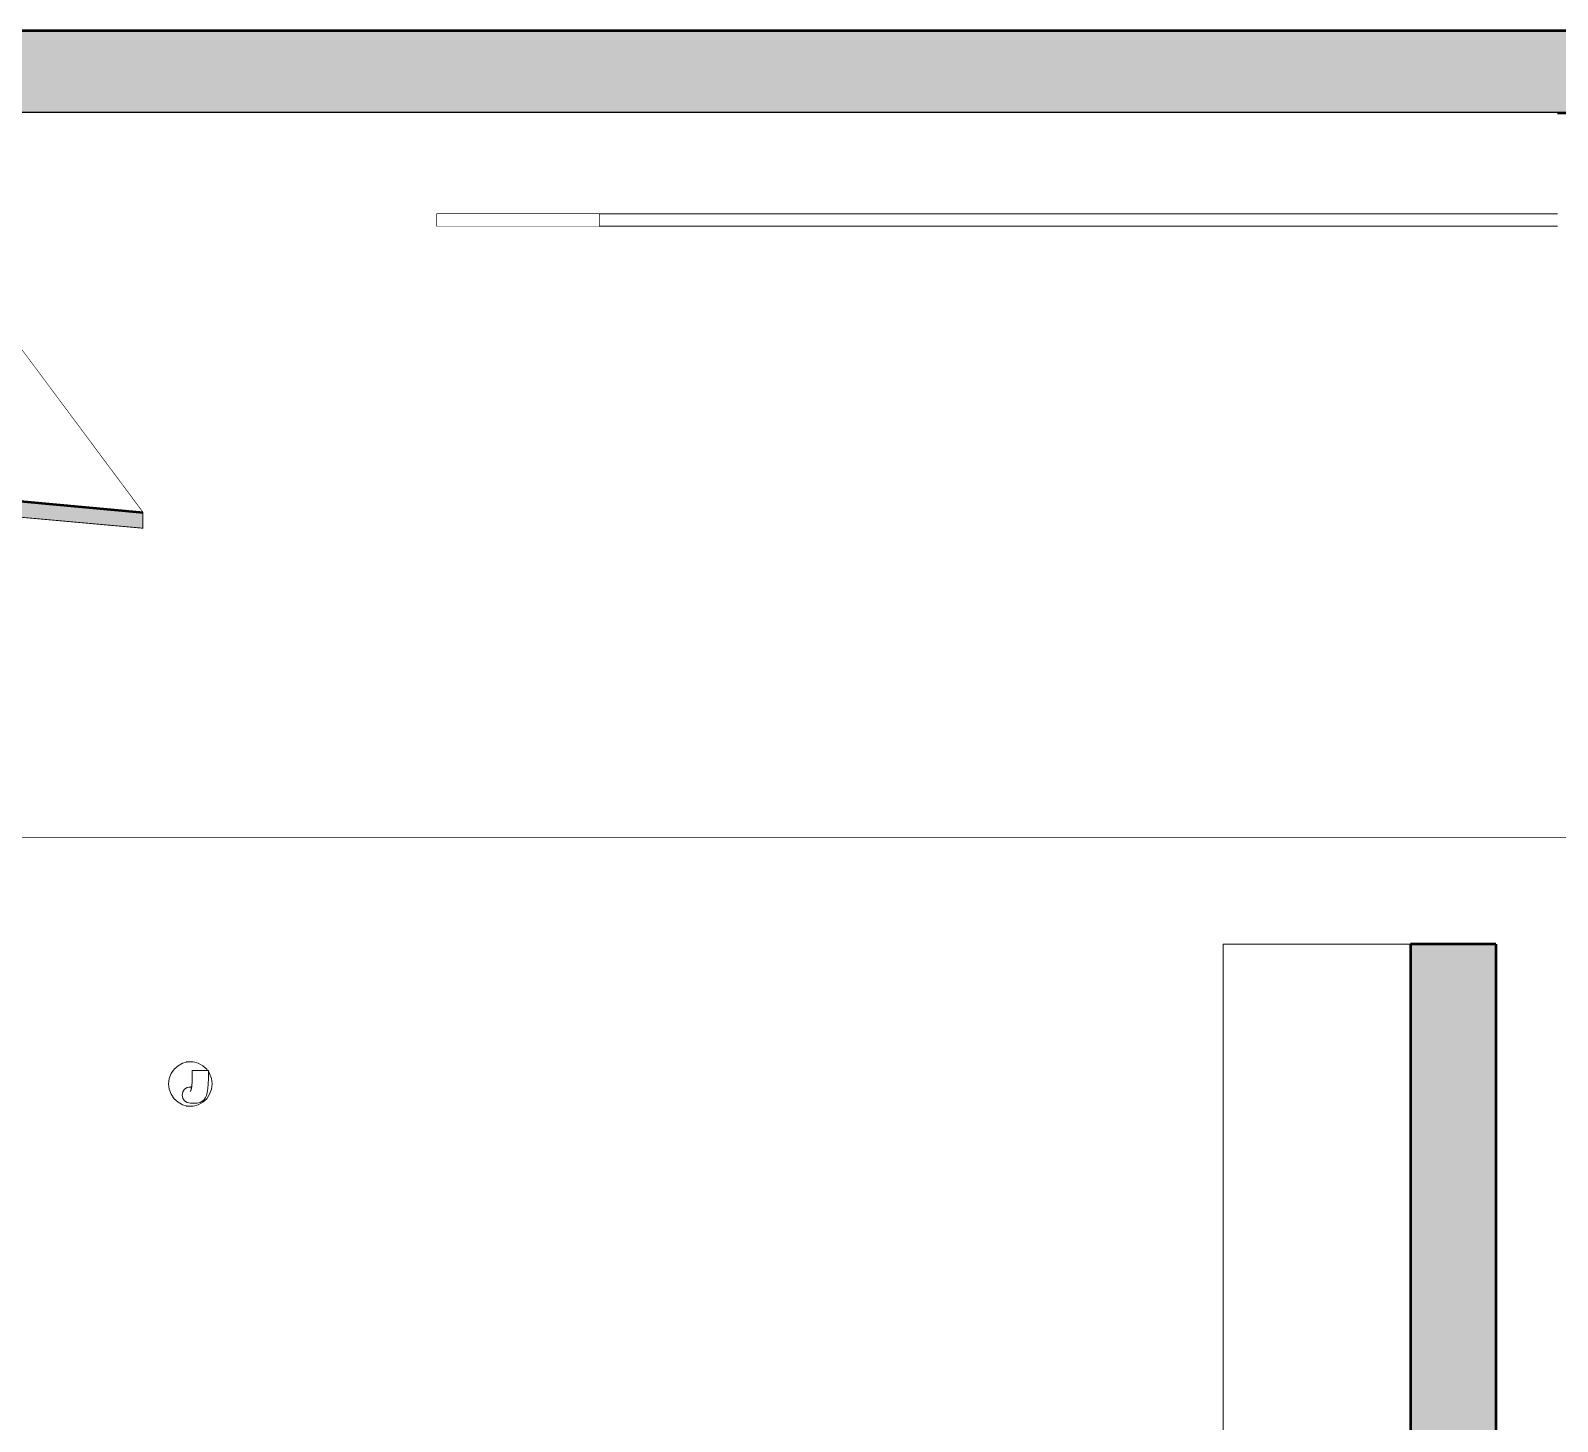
# Model space of a CAD drawing. Header units: millimetres. Extents: x -46169 to 237885, y -84465 to 18123.
# Drawn here: x 110306 to 112162, y -82643 to -80953 of the extents above; entities that cross this region are included whole.
import ezdxf

# ---------------------------------------------------------------- set-up
doc = ezdxf.new("R2010")
doc.units = ezdxf.units.MM
doc.header["$MEASUREMENT"] = 0
doc.linetypes.add('Wipeout_Contour', pattern=[1000, 0, -1000])
for name, color, linetype in [('New_A-20-M_Floor_Slab', 7, 'Continuous'), ('New_A-20-M_Roof', 7, 'Continuous'), ('New_A-25-M_Curtain_Wall', 7, 'Continuous'), ('New_A-25-M_Wall_Int', 7, 'Continuous'), ('New_A-35-M_FFE_Sanitary', 7, 'Continuous')]:
    doc.layers.add(name, color=color, linetype=linetype)
for name, color, linetype, lineweight, true_color in [('New_A-20-M_Floor_Slab_Pen_No__29', 7, 'Continuous', 50, 0x2a2a2a), ('New_A-20-M_Floor_Slab_Pen_No__81', 7, 'Continuous', 20, 0x6a6a6a), ('New_A-20-M_Roof_Pen_No__107', 7, 'Continuous', 15, 0xa6a6a6), ('New_A-20-M_Roof_Pen_No__32', 7, 'Continuous', 50, 0x2a2a2a), ('New_A-25-M_Wall_Int_Pen_No__107', 7, 'Continuous', 15, 0xa6a6a6), ('New_A-25-M_Wall_Int_Pen_No__27', 7, 'Continuous', 50, 0x2a2a2a)]:
    doc.layers.add(name, color=color, linetype=linetype, lineweight=lineweight, true_color=true_color)
for name, color, linetype, lineweight in [('New_A-20-M_Roof_Pen_No__92', 8, 'Continuous', 13), ('New_A-25-M_Wall_Int_Pen_No__87', 8, 'Continuous', 20), ('New_A-35-M_FFE_Sanitary_Pen_No__1', 7, 'Continuous', 13)]:
    doc.layers.add(name, color=color, linetype=linetype, lineweight=lineweight)

# ---------------------------------------------------------------- blocks, each defined once
blk = doc.blocks.new('Section Elem_4_2', base_point=(64459.2, -84332.6))
at = {"color": 254, "linetype": 'Wipeout_Contour', "lineweight": 0, "ltscale": 25429937.22512363}
blk.add_wipeout([(110238.3, -80783.9), (110303, -80783.9), (110303, -80952.9), (110238.3, -80952.9), (110238.3, -80953.1), (121390.9, -80953.1), (121390.9, -80952.9), (121326.2, -80952.9), (121326.2, -80783.9), (121390.9, -80783.9), (121390.9, -80715.1), (121319.7, -80715.1), (121319.7, -80952.4), (121284.7, -80952.4), (121284.7, -80942.4), (121309.7, -80942.4), (121309.7, -80715.1), (121044.7, -80715.1), (121044.7, -80952.4), (121009.7, -80952.4), (121009.7, -80942.4), (121034.7, -80942.4), (121034.7, -80715.1), (120494.7, -80715.1), (120494.7, -80942.4), (120520.2, -80942.4), (120520.2, -80952.4), (120459.2, -80952.4), (120459.2, -80942.4), (120484.7, -80942.4), (120484.7, -80715.1), (119944.7, -80715.1), (119944.7, -80942.4), (119969.7, -80942.4), (119969.7, -80952.4), (119909.7, -80952.4), (119909.7, -80942.4), (119934.7, -80942.4), (119934.7, -80715.1), (119394.7, -80715.1), (119394.7, -80942.4), (119420.2, -80942.4), (119420.2, -80952.4), (119359.2, -80952.4), (119359.2, -80942.4), (119384.7, -80942.4), (119384.7, -80715.1), (118844.7, -80715.1), (118844.7, -80942.4), (118869.7, -80942.4), (118869.7, -80952.4), (118809.7, -80952.4), (118809.7, -80942.4), (118834.7, -80942.4), (118834.7, -80715.1), (118294.7, -80715.1), (118294.7, -80942.4), (118320.2, -80942.4), (118320.2, -80952.4), (118259.2, -80952.4), (118259.2, -80942.4), (118284.7, -80942.4), (118284.7, -80715.1), (117744.7, -80715.1), (117744.7, -80942.4), (117769.7, -80942.4), (117769.7, -80952.4), (117709.7, -80952.4), (117709.7, -80942.4), (117734.7, -80942.4), (117734.7, -80715.1), (117194.7, -80715.1), (117194.7, -80942.4), (117220.2, -80942.4), (117220.2, -80952.4), (117159.7, -80952.4), (117159.7, -80942.4), (117184.7, -80942.4), (117184.7, -80715.1), (116644.7, -80715.1), (116644.7, -80942.4), (116670.2, -80942.4), (116670.2, -80952.4), (116609.2, -80952.4), (116609.2, -80942.4), (116634.7, -80942.4), (116634.7, -80715.1), (116094.7, -80715.1), (116094.7, -80942.4), (116119.7, -80942.4), (116119.7, -80952.4), (116059.7, -80952.4), (116059.7, -80942.4), (116084.7, -80942.4), (116084.7, -80715.1), (115544.7, -80715.1), (115544.7, -80942.4), (115570.2, -80942.4), (115570.2, -80952.4), (115509.2, -80952.4), (115509.2, -80942.4), (115534.7, -80942.4), (115534.7, -80715.1), (114994.7, -80715.1), (114994.7, -80942.4), (115019.7, -80942.4), (115019.7, -80952.4), (114959.7, -80952.4), (114959.7, -80942.4), (114984.7, -80942.4), (114984.7, -80715.1), (114444.7, -80715.1), (114444.7, -80942.4), (114470.2, -80942.4), (114470.2, -80952.4), (114409.2, -80952.4), (114409.2, -80942.4), (114434.7, -80942.4), (114434.7, -80715.1), (113894.7, -80715.1), (113894.7, -80942.4), (113919.7, -80942.4), (113919.7, -80952.4), (113859.7, -80952.4), (113859.7, -80942.4), (113884.7, -80942.4), (113884.7, -80715.1), (113344.7, -80715.1), (113344.7, -80942.4), (113370.2, -80942.4), (113370.2, -80952.4), (113309.7, -80952.4), (113309.7, -80942.4), (113334.7, -80942.4), (113334.7, -80715.1), (112794.7, -80715.1), (112794.7, -80942.4), (112820.2, -80942.4), (112820.2, -80952.4), (112759.7, -80952.4), (112759.7, -80942.4), (112784.7, -80942.4), (112784.7, -80715.1), (112244.7, -80715.1), (112244.7, -80942.4), (112270.2, -80942.4), (112270.2, -80952.4), (112209.7, -80952.4), (112209.7, -80942.4), (112234.7, -80942.4), (112234.7, -80715.1), (111694.7, -80715.1), (111694.7, -80942.4), (111720.2, -80942.4), (111720.2, -80952.4), (111659.7, -80952.4), (111659.7, -80942.4), (111684.7, -80942.4), (111684.7, -80715.1), (111144.7, -80715.1), (111144.7, -80942.4), (111170.2, -80942.4), (111170.2, -80952.4), (111109.2, -80952.4), (111109.2, -80942.4), (111134.7, -80942.4), (111134.7, -80715.1), (110594.7, -80715.1), (110594.7, -80942.4), (110619.7, -80942.4), (110619.7, -80952.4), (110584.7, -80952.4), (110584.7, -80715.1), (110319.7, -80715.1), (110319.7, -80942.4), (110344.7, -80942.4), (110344.7, -80952.4), (110309.7, -80952.4), (110309.7, -80715.1), (110238.3, -80715.1)], dxfattribs=at).dxf.layer = 'New_A-20-M_Floor_Slab'
blk = doc.blocks.new('Section Elem_9_2', base_point=(64459.2, -84332.6))
at = {"color": 254, "linetype": 'Wipeout_Contour', "lineweight": 0, "ltscale": 546537.753087}
blk.add_wipeout([(109406.9, -81444.9), (110443.6, -81538.1), (110082.2, -81053.1), (109406.9, -81053.1)], dxfattribs=at).dxf.layer = 'New_A-20-M_Roof'
at = {"layer": 'New_A-20-M_Roof_Pen_No__107', "linetype": 'Continuous'}
blk.add_hatch(color=256, dxfattribs=at).paths.add_polyline_path([(110443.6, -81538.1), (109406.9, -81444.9), (109406.9, -81464.8), (110443.6, -81558)])
at = {"layer": 'New_A-20-M_Roof_Pen_No__32', "linetype": 'Continuous'}
for p, q in [((109406.9, -81444.9), (110443.6, -81538.1)), ((109406.9, -81464.8), (110443.6, -81558)), ((110443.6, -81538.1), (110443.6, -81558))]:
    blk.add_line(p, q, dxfattribs=at)
at = {"layer": 'New_A-20-M_Roof_Pen_No__92', "linetype": 'Continuous'}
blk.add_line((110082.2, -81053.1), (110443.6, -81538.1), dxfattribs=at)
blk = doc.blocks.new('Section Elem_54_2', base_point=(64459.2, -84332.6))
at = {"layer": 'New_A-20-M_Floor_Slab_Pen_No__81', "linetype": 'Continuous', "lineweight": 0, "true_color": 0x353535}
blk.add_hatch(color=250, dxfattribs=at).paths.add_polyline_path([(110430, -81053.1), (110430, -80953.1), (109406.9, -80953.1), (109406.9, -81053.1)])
at = {"layer": 'New_A-20-M_Floor_Slab_Pen_No__29', "linetype": 'Continuous'}
for p, q in [((110430, -80953.1), (109406.9, -80953.1)), ((110430, -81053.1), (109406.9, -81053.1))]:
    blk.add_line(p, q, dxfattribs=at)
blk = doc.blocks.new('Section Elem_58_2', base_point=(64459.2, -84332.6))
at = {"layer": 'New_A-20-M_Floor_Slab_Pen_No__81', "linetype": 'Continuous', "lineweight": 0, "true_color": 0x353535}
blk.add_hatch(color=250, dxfattribs=at).paths.add_polyline_path([(121199.2, -80953.1), (110430, -80953.1), (110430, -81053.1), (121199.2, -81053.1)])
at = {"layer": 'New_A-20-M_Floor_Slab_Pen_No__29', "linetype": 'Continuous'}
for p, q in [((121199.2, -80953.1), (110430, -80953.1)), ((121199.2, -81053.1), (110430, -81053.1))]:
    blk.add_line(p, q, dxfattribs=at)
blk = doc.blocks.new('Section Elem_63_2', base_point=(64459.2, -84332.6))
at = {"color": 254, "linetype": 'Wipeout_Contour', "lineweight": 0, "ltscale": 1114737.691909313}
blk.add_wipeout([(111691.4, -81932.6), (111691.4, -83641.1), (111755.6, -83641.1), (111755.6, -82062.6), (112086.8, -82062.6), (112086.8, -84332.6), (112178.4, -84332.6), (112178.4, -81932.6)], dxfattribs=at).dxf.layer = 'New_A-25-M_Wall_Int'
at = {"color": 254, "linetype": 'Wipeout_Contour', "lineweight": 0, "ltscale": 10170888.80680933}
blk.add_wipeout([(111691.4, -81932.6), (111206, -81932.6), (111206, -84332.6), (111691.4, -84332.6), (111691.4, -83796.1), (111428.5, -83796.1), (111425, -83796), (111421.4, -83795.7), (111417.7, -83795.3), (111414.1, -83794.6), (111410.5, -83793.8), (111407, -83792.8), (111403.5, -83791.6), (111400.1, -83790.2), (111396.7, -83788.7), (111393.4, -83787), (111390.2, -83785.1), (111387.1, -83783), (111384.1, -83780.9), (111381.2, -83778.5), (111378.4, -83776), (111377.5, -83775.2), (111374.9, -83772.6), (111372.4, -83769.9), (111370.1, -83767), (111367.8, -83764.1), (111365.7, -83761), (111363.8, -83757.9), (111362, -83754.6), (111360.4, -83751.3), (111358.9, -83747.8), (111357.6, -83744.3), (111356.5, -83740.8), (111355.5, -83737.2), (111354.7, -83733.5), (111354.1, -83729.8), (111353.7, -83726.1), (111353.4, -83722.4), (111353.3, -83718.6), (111353.4, -83714.9), (111353.7, -83711.1), (111354.1, -83707.4), (111354.7, -83703.7), (111355.5, -83700.1), (111356.5, -83696.4), (111357.6, -83692.9), (111358.9, -83689.4), (111360.4, -83686), (111362, -83682.6), (111363.8, -83679.4), (111365.7, -83676.2), (111367.8, -83673.1), (111370.1, -83670.2), (111372.4, -83667.3), (111374.9, -83664.6), (111377.5, -83662), (111378.4, -83661.2), (111381.2, -83658.7), (111384.1, -83656.4), (111387.1, -83654.2), (111390.2, -83652.1), (111393.4, -83650.3), (111396.7, -83648.5), (111400.1, -83647), (111403.5, -83645.6), (111407, -83644.4), (111410.5, -83643.4), (111414.1, -83642.6), (111417.7, -83641.9), (111421.4, -83641.5), (111425, -83641.2), (111428.5, -83641.1), (111691.4, -83641.1)], dxfattribs=at).dxf.layer = 'New_A-25-M_Wall_Int'
at = {"layer": 'New_A-25-M_Wall_Int_Pen_No__87', "linetype": 'Continuous'}
blk.add_line((112178.4, -81932.6), (111691.4, -81932.6), dxfattribs=at)
at = {"color": 254, "linetype": 'Wipeout_Contour', "lineweight": 0, "ltscale": 554617.395471}
blk.add_wipeout([(110722.4, -81932.6), (110722.4, -84332.6), (111206, -84332.6), (111206, -81932.6)], dxfattribs=at).dxf.layer = 'New_A-25-M_Wall_Int'
at = {"layer": 'New_A-25-M_Wall_Int_Pen_No__87', "linetype": 'Continuous'}
for p, q in [((110722.4, -81932.6), (110240.6, -81932.6)), ((111206, -81932.6), (110722.4, -81932.6)), ((111691.4, -81932.6), (111206, -81932.6))]:
    blk.add_line(p, q, dxfattribs=at)
blk = doc.blocks.new('Section Elem_65_2', base_point=(64459.2, -84332.6))
at = {"layer": 'New_A-25-M_Wall_Int_Pen_No__107', "linetype": 'Continuous', "lineweight": 0, "true_color": 0xd2d2d2}
blk.add_hatch(color=254, dxfattribs=at).paths.add_polyline_path([(111983.3, -82062.6), (111983.3, -84332.6), (112086.8, -84332.6), (112086.8, -82062.6)])
at = {"layer": 'New_A-25-M_Wall_Int_Pen_No__27', "linetype": 'Continuous'}
for p, q in [((111983.3, -82062.6), (111983.3, -84332.6)), ((112086.8, -82062.6), (111983.3, -82062.6)), ((112086.8, -82062.6), (112086.8, -84332.6))]:
    blk.add_line(p, q, dxfattribs=at)
at = {"layer": 'New_A-25-M_Wall_Int_Pen_No__87', "linetype": 'Continuous'}
for p, q in [((111755.6, -82062.6), (111983.3, -82062.6)), ((111755.6, -83641.1), (111755.6, -82062.6)), ((111755.6, -84332.6), (111755.6, -83796.1)), ((111755.6, -84332.6), (111983.3, -84332.6))]:
    blk.add_line(p, q, dxfattribs=at)
at = {"color": 254, "linetype": 'Wipeout_Contour', "lineweight": 0, "ltscale": 2235365.876810174}
blk.add_wipeout([(111866.4, -83674.1), (111755.6, -83674.1), (111755.6, -83763.1), (111901.6, -83763), (111901.6, -83761.7), (111901.7, -83688.6), (111891, -83688.6), (111885.9, -83688.1), (111885.1, -83687.8), (111881.2, -83686.4), (111876.3, -83684.8), (111875.5, -83684.3), (111868.8, -83678.5), (111868, -83677.7), (111867.3, -83676.4), (111866.7, -83674.8)], dxfattribs=at).dxf.layer = 'New_A-25-M_Wall_Int'
at = {"layer": 'New_A-25-M_Wall_Int_Pen_No__87', "linetype": 'Continuous'}
blk.add_line((111755.6, -83763.1), (111755.6, -83674.1), dxfattribs=at)
blk = doc.blocks.new('Section Elem_69_2', base_point=(64459.2, -84332.6))
at = {"color": 254, "linetype": 'Wipeout_Contour', "lineweight": 0, "ltscale": 555574.751389}
blk.add_wipeout([(112685.2, -81190.6), (112161.8, -81190.6), (112161.8, -81932.6), (112685.2, -81932.6)], dxfattribs=at).dxf.layer = 'New_A-25-M_Wall_Int'
at = {"color": 254, "linetype": 'Wipeout_Contour', "lineweight": 0, "ltscale": 555343.180906}
blk.add_wipeout([(114247.3, -81175.6), (110997.3, -81175.6), (110997.3, -81190.6), (114247.3, -81190.6)], dxfattribs=at).dxf.layer = 'New_A-25-M_Wall_Int'
at = {"color": 254, "linetype": 'Wipeout_Contour', "lineweight": 0, "ltscale": 1238228.744774713}
blk.add_wipeout([(111118.5, -81053.1), (110599.1, -81053.1), (110599.1, -81932.6), (110949.9, -81932.6), (111118.5, -81932.6), (111118.5, -81190.6), (110800.2, -81190.6), (110800.2, -81175.6), (111118.5, -81175.6)], dxfattribs=at).dxf.layer = 'New_A-25-M_Wall_Int'
at = {"color": 254, "linetype": 'Wipeout_Contour', "lineweight": 0, "ltscale": 552830.07078}
blk.add_wipeout([(111639.5, -81175.6), (112161.8, -81175.6), (112161.8, -81053.1), (111639.5, -81053.1)], dxfattribs=at).dxf.layer = 'New_A-25-M_Wall_Int'
at = {"layer": 'New_A-25-M_Wall_Int_Pen_No__87', "linetype": 'Continuous'}
for p, q in [((110800.2, -81175.6), (110800.2, -81190.6)), ((110997.3, -81175.6), (110997.3, -81190.6))]:
    blk.add_line(p, q, dxfattribs=at)
at = {"color": 254, "linetype": 'Wipeout_Contour', "lineweight": 0, "ltscale": 1097779.745014533}
blk.add_wipeout([(110081.4, -81932.6), (110463.4, -81932.6), (110599.1, -81932.6), (110599.1, -81053.1), (110082.2, -81053.1), (110443.6, -81538.1), (110443.6, -81558), (110081.4, -81525.4)], dxfattribs=at).dxf.layer = 'New_A-25-M_Wall_Int'
at = {"color": 254, "linetype": 'Wipeout_Contour', "lineweight": 0, "ltscale": 551142.07777}
blk.add_wipeout([(111639.5, -81053.1), (111118.5, -81053.1), (111118.5, -81175.6), (111639.5, -81175.6)], dxfattribs=at).dxf.layer = 'New_A-25-M_Wall_Int'
at = {"color": 254, "linetype": 'Wipeout_Contour', "lineweight": 0, "ltscale": 552198.42314}
blk.add_wipeout([(111639.5, -81190.6), (111118.5, -81190.6), (111118.5, -81932.6), (111639.5, -81932.6)], dxfattribs=at).dxf.layer = 'New_A-25-M_Wall_Int'
at = {"layer": 'New_A-25-M_Wall_Int_Pen_No__87', "linetype": 'Continuous'}
for p, q in [((111118.5, -81175.6), (110800.2, -81175.6)), ((110800.2, -81190.6), (111118.5, -81190.6)), ((111639.5, -81175.6), (111118.5, -81175.6)), ((112161.8, -81175.6), (111639.5, -81175.6))]:
    blk.add_line(p, q, dxfattribs=at)
at = {"color": 254, "linetype": 'Wipeout_Contour', "lineweight": 0, "ltscale": 692594.81007}
blk.add_wipeout([(112161.8, -81190.6), (111639.5, -81190.6), (111639.5, -81932.6), (111928.1, -81932.6), (112161.8, -81932.6)], dxfattribs=at).dxf.layer = 'New_A-25-M_Wall_Int'
at = {"layer": 'New_A-25-M_Wall_Int_Pen_No__87', "linetype": 'Continuous'}
for p, q in [((111639.5, -81190.6), (111118.5, -81190.6)), ((112161.8, -81190.6), (111639.5, -81190.6))]:
    blk.add_line(p, q, dxfattribs=at)
blk = doc.blocks.new('Section Elem_118_2', base_point=(64459.2, -84332.6))
at = {"color": 254, "linetype": 'Wipeout_Contour', "lineweight": 0, "ltscale": 549752.362177}
blk.add_wipeout([(110997.3, -81175.6), (110800.2, -81175.6), (110800.2, -81190.6), (110997.3, -81190.6)], dxfattribs=at).dxf.layer = 'New_A-25-M_Curtain_Wall'
blk = doc.blocks.new('Section Elem_122_2', base_point=(64459.2, -84332.6))
at = {"color": 254, "linetype": 'Wipeout_Contour', "lineweight": 0, "ltscale": 7162789.883159876}
blk.add_wipeout([(110474.9, -82226.1), (110474.1, -82232.6), (110474.9, -82239.1), (110477.2, -82245.2), (110480.8, -82250.5), (110485.6, -82254.8), (110491.2, -82257.9), (110497.4, -82259.4), (110503.8, -82259.4), (110510, -82257.9), (110515.6, -82254.8), (110520.4, -82250.5), (110524, -82245.2), (110526.3, -82239.1), (110527, -82232.6), (110526.3, -82226.1), (110524, -82220.1), (110522.5, -82217.8), (110522.5, -82226.4), (110522.3, -82232.3), (110521.8, -82238), (110521.1, -82243), (110520.1, -82246.8), (110518.9, -82249.2), (110517, -82252.3), (110513.9, -82254.4), (110512.5, -82255.3), (110508.7, -82256.1), (110500.6, -82256.1), (110496.8, -82255.3), (110493.6, -82253.2), (110491.5, -82249.9), (110490.8, -82246.1), (110491.5, -82242.3), (110493.6, -82239), (110496.8, -82236.9), (110500.6, -82236.1), (110502.1, -82236.1), (110502.4, -82234.2), (110502.7, -82230.3), (110502.8, -82225.9), (110502.8, -82216.1), (110521.3, -82216.1), (110520.4, -82214.7), (110515.6, -82210.4), (110510, -82207.4), (110503.8, -82205.8), (110497.4, -82205.8), (110491.2, -82207.4), (110485.6, -82210.4), (110480.8, -82214.7), (110477.2, -82220.1)], dxfattribs=at).dxf.layer = 'New_A-35-M_FFE_Sanitary'
at = {"color": 254, "linetype": 'Wipeout_Contour', "lineweight": 0, "ltscale": 550878.608589}
blk.add_wipeout([(110495.5, -82205.8), (110489.3, -82207.4), (110491.2, -82207.4), (110497.4, -82205.8)], dxfattribs=at).dxf.layer = 'New_A-35-M_FFE_Sanitary'
at = {"color": 254, "linetype": 'Wipeout_Contour', "lineweight": 0, "ltscale": 550869.570153}
blk.add_wipeout([(110472.2, -82232.6), (110474.1, -82232.6), (110474.9, -82226.1), (110473, -82226.1)], dxfattribs=at).dxf.layer = 'New_A-35-M_FFE_Sanitary'
at = {"color": 254, "linetype": 'Wipeout_Contour', "lineweight": 0, "ltscale": 550971.949247}
blk.add_wipeout([(110496.8, -82236.9), (110502, -82236.9), (110502.1, -82236.1), (110500.6, -82236.1)], dxfattribs=at).dxf.layer = 'New_A-35-M_FFE_Sanitary'
at = {"color": 254, "linetype": 'Wipeout_Contour', "lineweight": 0, "ltscale": 550865.088914}
blk.add_wipeout([(110483.7, -82210.4), (110485.6, -82210.4), (110491.2, -82207.4), (110489.3, -82207.4)], dxfattribs=at).dxf.layer = 'New_A-35-M_FFE_Sanitary'
at = {"color": 254, "linetype": 'Wipeout_Contour', "lineweight": 0, "ltscale": 550885.002897}
blk.add_wipeout([(110472.2, -82232.6), (110473, -82239.1), (110474.9, -82239.1), (110474.1, -82232.6)], dxfattribs=at).dxf.layer = 'New_A-35-M_FFE_Sanitary'
at = {"color": 254, "linetype": 'Wipeout_Contour', "lineweight": 0, "ltscale": 688714.12632}
blk.add_wipeout([(110496.8, -82236.9), (110493.6, -82239), (110501.5, -82239), (110501.9, -82237.5), (110502, -82236.9)], dxfattribs=at).dxf.layer = 'New_A-35-M_FFE_Sanitary'
at = {"layer": 'New_A-35-M_FFE_Sanitary_Pen_No__1', "linetype": 'Continuous'}
for p in [(110495.5, -82205.8), (110503.8, -82205.8)]:
    blk.add_line(p, (110497.4, -82205.8), dxfattribs=at)
at = {"color": 254, "linetype": 'Wipeout_Contour', "lineweight": 0, "ltscale": 550857.13898}
blk.add_wipeout([(110478.9, -82214.7), (110480.8, -82214.7), (110485.6, -82210.4), (110483.7, -82210.4)], dxfattribs=at).dxf.layer = 'New_A-35-M_FFE_Sanitary'
at = {"color": 254, "linetype": 'Wipeout_Contour', "lineweight": 0, "ltscale": 550904.847629}
blk.add_wipeout([(110473, -82239.1), (110475.3, -82245.2), (110477.2, -82245.2), (110474.9, -82239.1)], dxfattribs=at).dxf.layer = 'New_A-35-M_FFE_Sanitary'
at = {"color": 254, "linetype": 'Wipeout_Contour', "lineweight": 0, "ltscale": 550855.221059}
blk.add_wipeout([(110475.3, -82220.1), (110477.2, -82220.1), (110480.8, -82214.7), (110478.9, -82214.7)], dxfattribs=at).dxf.layer = 'New_A-35-M_FFE_Sanitary'
at = {"color": 254, "linetype": 'Wipeout_Contour', "lineweight": 0, "ltscale": 550927.950563}
blk.add_wipeout([(110475.3, -82245.2), (110478.9, -82250.5), (110480.8, -82250.5), (110477.2, -82245.2)], dxfattribs=at).dxf.layer = 'New_A-35-M_FFE_Sanitary'
at = {"layer": 'New_A-35-M_FFE_Sanitary_Pen_No__1', "linetype": 'Continuous'}
blk.add_line((110491.2, -82207.4), (110485.6, -82210.4), dxfattribs=at)
at = {"color": 254, "linetype": 'Wipeout_Contour', "lineweight": 0, "ltscale": 550859.446689}
blk.add_wipeout([(110473, -82226.1), (110474.9, -82226.1), (110477.2, -82220.1), (110475.3, -82220.1)], dxfattribs=at).dxf.layer = 'New_A-35-M_FFE_Sanitary'
at = {"color": 254, "linetype": 'Wipeout_Contour', "lineweight": 0, "ltscale": 550952.968729}
blk.add_wipeout([(110478.9, -82250.5), (110483.7, -82254.8), (110485.6, -82254.8), (110480.8, -82250.5)], dxfattribs=at).dxf.layer = 'New_A-35-M_FFE_Sanitary'
at = {"layer": 'New_A-35-M_FFE_Sanitary_Pen_No__1', "linetype": 'Continuous'}
for p, q in [((110485.6, -82210.4), (110480.8, -82214.7)), ((110474.9, -82226.1), (110474.1, -82232.6)), ((110477.2, -82220.1), (110474.9, -82226.1)), ((110480.8, -82214.7), (110477.2, -82220.1)), ((110474.1, -82232.6), (110474.9, -82239.1)), ((110474.9, -82239.1), (110477.2, -82245.2))]:
    blk.add_line(p, q, dxfattribs=at)
at = {"color": 254, "linetype": 'Wipeout_Contour', "lineweight": 0, "ltscale": 688715.226793}
blk.add_wipeout([(110493.6, -82239), (110491.5, -82242.3), (110499.5, -82242.3), (110501.4, -82239.4), (110501.5, -82239)], dxfattribs=at).dxf.layer = 'New_A-35-M_FFE_Sanitary'
at = {"color": 254, "linetype": 'Wipeout_Contour', "lineweight": 0, "ltscale": 550978.448}
blk.add_wipeout([(110483.7, -82254.8), (110489.3, -82257.9), (110491.2, -82257.9), (110485.6, -82254.8)], dxfattribs=at).dxf.layer = 'New_A-35-M_FFE_Sanitary'
at = {"color": 254, "linetype": 'Wipeout_Contour', "lineweight": 0, "ltscale": 550974.219146}
blk.add_wipeout([(110491.5, -82242.3), (110490.8, -82246.1), (110498.8, -82246.1), (110499.5, -82242.3)], dxfattribs=at).dxf.layer = 'New_A-35-M_FFE_Sanitary'
at = {"color": 254, "linetype": 'Wipeout_Contour', "lineweight": 0, "ltscale": 551002.907587}
blk.add_wipeout([(110489.3, -82257.9), (110495.5, -82259.4), (110497.4, -82259.4), (110491.2, -82257.9)], dxfattribs=at).dxf.layer = 'New_A-35-M_FFE_Sanitary'
at = {"layer": 'New_A-35-M_FFE_Sanitary_Pen_No__1', "linetype": 'Continuous'}
blk.add_line((110477.2, -82245.2), (110480.8, -82250.5), dxfattribs=at)
at = {"color": 254, "linetype": 'Wipeout_Contour', "lineweight": 0, "ltscale": 550983.449061}
blk.add_wipeout([(110498.8, -82246.1), (110490.8, -82246.1), (110491.5, -82249.9), (110499.6, -82249.9)], dxfattribs=at).dxf.layer = 'New_A-35-M_FFE_Sanitary'
at = {"color": 254, "linetype": 'Wipeout_Contour', "lineweight": 0, "ltscale": 550996.569982}
blk.add_wipeout([(110499.6, -82249.9), (110491.5, -82249.9), (110493.6, -82253.2), (110501.8, -82253.2)], dxfattribs=at).dxf.layer = 'New_A-35-M_FFE_Sanitary'
at = {"color": 254, "linetype": 'Wipeout_Contour', "lineweight": 0, "ltscale": 550983.498056}
blk.add_wipeout([(110501.4, -82239.4), (110499.5, -82242.3), (110500.4, -82241.7), (110501.2, -82240.1)], dxfattribs=at).dxf.layer = 'New_A-35-M_FFE_Sanitary'
at = {"color": 254, "linetype": 'Wipeout_Contour', "lineweight": 0, "ltscale": 551011.594342}
blk.add_wipeout([(110501.8, -82253.2), (110493.6, -82253.2), (110496.8, -82255.3), (110505, -82255.3)], dxfattribs=at).dxf.layer = 'New_A-35-M_FFE_Sanitary'
at = {"layer": 'New_A-35-M_FFE_Sanitary_Pen_No__1', "linetype": 'Continuous'}
blk.add_line((110480.8, -82250.5), (110485.6, -82254.8), dxfattribs=at)
at = {"color": 254, "linetype": 'Wipeout_Contour', "lineweight": 0, "ltscale": 551026.234615}
blk.add_wipeout([(110496.8, -82255.3), (110500.6, -82256.1), (110508.7, -82256.1), (110505, -82255.3)], dxfattribs=at).dxf.layer = 'New_A-35-M_FFE_Sanitary'
at = {"color": 254, "linetype": 'Wipeout_Contour', "lineweight": 0, "ltscale": 550987.781516}
blk.add_wipeout([(110499.5, -82242.3), (110498.8, -82246.1), (110499.9, -82245.4), (110500.4, -82241.7)], dxfattribs=at).dxf.layer = 'New_A-35-M_FFE_Sanitary'
at = {"color": 254, "linetype": 'Wipeout_Contour', "lineweight": 0, "ltscale": 550997.343466}
blk.add_wipeout([(110498.8, -82246.1), (110499.6, -82249.9), (110500.8, -82249.2), (110499.9, -82245.4)], dxfattribs=at).dxf.layer = 'New_A-35-M_FFE_Sanitary'
at = {"color": 254, "linetype": 'Wipeout_Contour', "lineweight": 0, "ltscale": 551010.623594}
blk.add_wipeout([(110499.6, -82249.9), (110501.8, -82253.2), (110503.1, -82252.3), (110500.8, -82249.2)], dxfattribs=at).dxf.layer = 'New_A-35-M_FFE_Sanitary'
at = {"color": 254, "linetype": 'Wipeout_Contour', "lineweight": 0, "ltscale": 551025.780643}
blk.add_wipeout([(110501.8, -82253.2), (110505, -82255.3), (110506.4, -82254.4), (110503.1, -82252.3)], dxfattribs=at).dxf.layer = 'New_A-35-M_FFE_Sanitary'
at = {"color": 254, "linetype": 'Wipeout_Contour', "lineweight": 0, "ltscale": 551040.494406}
blk.add_wipeout([(110505, -82255.3), (110508.7, -82256.1), (110510.2, -82255.2), (110506.4, -82254.4)], dxfattribs=at).dxf.layer = 'New_A-35-M_FFE_Sanitary'
at = {"color": 254, "linetype": 'Wipeout_Contour', "lineweight": 0, "ltscale": 551052.513928}
blk.add_wipeout([(110508.7, -82256.1), (110512.5, -82255.3), (110513.9, -82254.4), (110510.2, -82255.2)], dxfattribs=at).dxf.layer = 'New_A-35-M_FFE_Sanitary'
at = {"color": 254, "linetype": 'Wipeout_Contour', "lineweight": 0, "ltscale": 550987.757204}
blk.add_wipeout([(110500.4, -82241.7), (110499.9, -82245.4), (110500.8, -82243.4), (110501.2, -82240.1)], dxfattribs=at).dxf.layer = 'New_A-35-M_FFE_Sanitary'
at = {"color": 254, "linetype": 'Wipeout_Contour', "lineweight": 0, "ltscale": 550997.33248}
blk.add_wipeout([(110499.9, -82245.4), (110500.8, -82249.2), (110502, -82246.8), (110500.8, -82243.4)], dxfattribs=at).dxf.layer = 'New_A-35-M_FFE_Sanitary'
at = {"layer": 'New_A-35-M_FFE_Sanitary_Pen_No__1', "linetype": 'Continuous'}
for p, q in [((110491.5, -82242.3), (110490.8, -82246.1)), ((110490.8, -82246.1), (110491.5, -82249.9)), ((110485.6, -82254.8), (110491.2, -82257.9))]:
    blk.add_line(p, q, dxfattribs=at)
at = {"color": 254, "linetype": 'Wipeout_Contour', "lineweight": 0, "ltscale": 551010.578108}
blk.add_wipeout([(110500.8, -82249.2), (110503.1, -82252.3), (110504.4, -82249.6), (110502, -82246.8)], dxfattribs=at).dxf.layer = 'New_A-35-M_FFE_Sanitary'
at = {"color": 254, "linetype": 'Wipeout_Contour', "lineweight": 0, "ltscale": 551025.71317}
blk.add_wipeout([(110503.1, -82252.3), (110506.4, -82254.4), (110507.8, -82251.5), (110504.4, -82249.6)], dxfattribs=at).dxf.layer = 'New_A-35-M_FFE_Sanitary'
at = {"color": 254, "linetype": 'Wipeout_Contour', "lineweight": 0, "ltscale": 551040.421303}
blk.add_wipeout([(110506.4, -82254.4), (110510.2, -82255.2), (110511.6, -82252.2), (110507.8, -82251.5)], dxfattribs=at).dxf.layer = 'New_A-35-M_FFE_Sanitary'
at = {"color": 254, "linetype": 'Wipeout_Contour', "lineweight": 0, "ltscale": 551052.438762}
blk.add_wipeout([(110510.2, -82255.2), (110513.9, -82254.4), (110515.3, -82251.5), (110511.6, -82252.2)], dxfattribs=at).dxf.layer = 'New_A-35-M_FFE_Sanitary'
at = {"color": 254, "linetype": 'Wipeout_Contour', "lineweight": 0, "ltscale": 550984.752985}
blk.add_wipeout([(110501.2, -82240.1), (110500.8, -82243.4), (110501.7, -82240.2), (110501.9, -82237.5)], dxfattribs=at).dxf.layer = 'New_A-35-M_FFE_Sanitary'
at = {"color": 254, "linetype": 'Wipeout_Contour', "lineweight": 0, "ltscale": 551059.931506}
blk.add_wipeout([(110513.9, -82254.4), (110517, -82252.3), (110518.3, -82249.6), (110515.3, -82251.5)], dxfattribs=at).dxf.layer = 'New_A-35-M_FFE_Sanitary'
at = {"color": 254, "linetype": 'Wipeout_Contour', "lineweight": 0, "ltscale": 550993.697226}
blk.add_wipeout([(110500.8, -82243.4), (110502, -82246.8), (110503, -82243), (110501.7, -82240.2)], dxfattribs=at).dxf.layer = 'New_A-35-M_FFE_Sanitary'
at = {"color": 254, "linetype": 'Wipeout_Contour', "lineweight": 0, "ltscale": 551061.769848}
blk.add_wipeout([(110517, -82252.3), (110518.9, -82249.2), (110520.1, -82246.8), (110518.3, -82249.6)], dxfattribs=at).dxf.layer = 'New_A-35-M_FFE_Sanitary'
at = {"color": 254, "linetype": 'Wipeout_Contour', "lineweight": 0, "ltscale": 551006.366259}
blk.add_wipeout([(110502, -82246.8), (110504.4, -82249.6), (110505.5, -82245.3), (110503, -82243)], dxfattribs=at).dxf.layer = 'New_A-35-M_FFE_Sanitary'
at = {"color": 254, "linetype": 'Wipeout_Contour', "lineweight": 0, "ltscale": 551021.059985}
blk.add_wipeout([(110504.4, -82249.6), (110507.8, -82251.5), (110509, -82246.8), (110505.5, -82245.3)], dxfattribs=at).dxf.layer = 'New_A-35-M_FFE_Sanitary'
at = {"layer": 'New_A-35-M_FFE_Sanitary_Pen_No__1', "linetype": 'Continuous'}
for p in [(110491.2, -82257.9), (110495.5, -82259.4)]:
    blk.add_line(p, (110497.4, -82259.4), dxfattribs=at)
at = {"color": 254, "linetype": 'Wipeout_Contour', "lineweight": 0, "ltscale": 551035.531958}
blk.add_wipeout([(110507.8, -82251.5), (110511.6, -82252.2), (110512.9, -82247.4), (110509, -82246.8)], dxfattribs=at).dxf.layer = 'New_A-35-M_FFE_Sanitary'
at = {"color": 254, "linetype": 'Wipeout_Contour', "lineweight": 0, "ltscale": 551047.550888}
blk.add_wipeout([(110511.6, -82252.2), (110515.3, -82251.5), (110516.5, -82246.8), (110512.9, -82247.4)], dxfattribs=at).dxf.layer = 'New_A-35-M_FFE_Sanitary'
at = {"layer": 'New_A-35-M_FFE_Sanitary_Pen_No__1', "linetype": 'Continuous'}
blk.add_line((110497.4, -82259.4), (110503.8, -82259.4), dxfattribs=at)
at = {"color": 254, "linetype": 'Wipeout_Contour', "lineweight": 0, "ltscale": 550978.957343}
blk.add_wipeout([(110501.9, -82237.5), (110501.7, -82240.2), (110502.3, -82236.1), (110502.4, -82234.2)], dxfattribs=at).dxf.layer = 'New_A-35-M_FFE_Sanitary'
at = {"color": 254, "linetype": 'Wipeout_Contour', "lineweight": 0, "ltscale": 551055.28278}
blk.add_wipeout([(110515.3, -82251.5), (110518.3, -82249.6), (110519.4, -82245.3), (110516.5, -82246.8)], dxfattribs=at).dxf.layer = 'New_A-35-M_FFE_Sanitary'
at = {"color": 254, "linetype": 'Wipeout_Contour', "lineweight": 0, "ltscale": 550986.674265}
blk.add_wipeout([(110501.7, -82240.2), (110503, -82243), (110503.7, -82238), (110502.3, -82236.1)], dxfattribs=at).dxf.layer = 'New_A-35-M_FFE_Sanitary'
at = {"color": 254, "linetype": 'Wipeout_Contour', "lineweight": 0, "ltscale": 551057.56539}
blk.add_wipeout([(110518.3, -82249.6), (110520.1, -82246.8), (110521.1, -82243), (110519.4, -82245.3)], dxfattribs=at).dxf.layer = 'New_A-35-M_FFE_Sanitary'
at = {"layer": 'New_A-35-M_FFE_Sanitary_Pen_No__1', "linetype": 'Continuous'}
for p, q in [((110491.5, -82249.9), (110493.6, -82253.2)), ((110503.8, -82259.4), (110510, -82257.9))]:
    blk.add_line(p, q, dxfattribs=at)
at = {"color": 254, "linetype": 'Wipeout_Contour', "lineweight": 0, "ltscale": 550998.216049}
blk.add_wipeout([(110503, -82243), (110505.5, -82245.3), (110506.4, -82239.7), (110503.7, -82238)], dxfattribs=at).dxf.layer = 'New_A-35-M_FFE_Sanitary'
at = {"color": 254, "linetype": 'Wipeout_Contour', "lineweight": 0, "ltscale": 551012.046666}
blk.add_wipeout([(110505.5, -82245.3), (110509, -82246.8), (110510, -82240.8), (110506.4, -82239.7)], dxfattribs=at).dxf.layer = 'New_A-35-M_FFE_Sanitary'
at = {"layer": 'New_A-35-M_FFE_Sanitary_Pen_No__1', "linetype": 'Continuous'}
blk.add_line((110493.6, -82253.2), (110496.8, -82255.3), dxfattribs=at)
at = {"color": 254, "linetype": 'Wipeout_Contour', "lineweight": 0, "ltscale": 551026.053351}
blk.add_wipeout([(110509, -82246.8), (110512.9, -82247.4), (110513.8, -82241.1), (110510, -82240.8)], dxfattribs=at).dxf.layer = 'New_A-35-M_FFE_Sanitary'
at = {"layer": 'New_A-35-M_FFE_Sanitary_Pen_No__1', "linetype": 'Continuous'}
blk.add_line((110496.8, -82255.3), (110500.6, -82256.1), dxfattribs=at)
at = {"color": 254, "linetype": 'Wipeout_Contour', "lineweight": 0, "ltscale": 550970.773601}
blk.add_wipeout([(110502.4, -82234.2), (110502.3, -82236.1), (110502.7, -82231.3), (110502.7, -82230.3)], dxfattribs=at).dxf.layer = 'New_A-35-M_FFE_Sanitary'
at = {"color": 254, "linetype": 'Wipeout_Contour', "lineweight": 0, "ltscale": 551038.074511}
blk.add_wipeout([(110512.9, -82247.4), (110516.5, -82246.8), (110517.5, -82240.8), (110513.8, -82241.1)], dxfattribs=at).dxf.layer = 'New_A-35-M_FFE_Sanitary'
at = {"color": 254, "linetype": 'Wipeout_Contour', "lineweight": 0, "ltscale": 550976.737399}
blk.add_wipeout([(110502.7, -82231.3), (110502.3, -82236.1), (110503.7, -82238), (110504.2, -82232.3)], dxfattribs=at).dxf.layer = 'New_A-35-M_FFE_Sanitary'
at = {"color": 254, "linetype": 'Wipeout_Contour', "lineweight": 0, "ltscale": 551046.27634}
blk.add_wipeout([(110516.5, -82246.8), (110519.4, -82245.3), (110520.3, -82239.7), (110517.5, -82240.8)], dxfattribs=at).dxf.layer = 'New_A-35-M_FFE_Sanitary'
at = {"layer": 'New_A-35-M_FFE_Sanitary_Pen_No__1', "linetype": 'Continuous'}
for p, q in [((110500.6, -82256.1), (110508.7, -82256.1)), ((110508.7, -82256.1), (110512.5, -82255.3)), ((110510, -82257.9), (110515.6, -82254.8))]:
    blk.add_line(p, q, dxfattribs=at)
at = {"color": 254, "linetype": 'Wipeout_Contour', "lineweight": 0, "ltscale": 550986.680081}
blk.add_wipeout([(110503.7, -82238), (110506.4, -82239.7), (110507, -82233.1), (110504.2, -82232.3)], dxfattribs=at).dxf.layer = 'New_A-35-M_FFE_Sanitary'
at = {"color": 254, "linetype": 'Wipeout_Contour', "lineweight": 0, "ltscale": 551049.427159}
blk.add_wipeout([(110519.4, -82245.3), (110521.1, -82243), (110521.8, -82238), (110520.3, -82239.7)], dxfattribs=at).dxf.layer = 'New_A-35-M_FFE_Sanitary'
at = {"layer": 'New_A-35-M_FFE_Sanitary_Pen_No__1', "linetype": 'Continuous'}
for p, q in [((110512.5, -82255.3), (110513.9, -82254.4)), ((110513.9, -82254.4), (110517, -82252.3)), ((110515.6, -82254.8), (110520.4, -82250.5))]:
    blk.add_line(p, q, dxfattribs=at)
at = {"color": 254, "linetype": 'Wipeout_Contour', "lineweight": 0, "ltscale": 550999.28593}
blk.add_wipeout([(110506.4, -82239.7), (110510, -82240.8), (110510.6, -82233.7), (110507, -82233.1)], dxfattribs=at).dxf.layer = 'New_A-35-M_FFE_Sanitary'
at = {"color": 254, "linetype": 'Wipeout_Contour', "lineweight": 0, "ltscale": 551012.631345}
blk.add_wipeout([(110510, -82240.8), (110513.8, -82241.1), (110514.5, -82233.9), (110510.6, -82233.7)], dxfattribs=at).dxf.layer = 'New_A-35-M_FFE_Sanitary'
at = {"color": 254, "linetype": 'Wipeout_Contour', "lineweight": 0, "ltscale": 550960.889262}
blk.add_wipeout([(110502.7, -82230.3), (110502.7, -82231.3), (110502.8, -82226.1), (110502.8, -82225.9)], dxfattribs=at).dxf.layer = 'New_A-35-M_FFE_Sanitary'
at = {"color": 254, "linetype": 'Wipeout_Contour', "lineweight": 0, "ltscale": 551024.655559}
blk.add_wipeout([(110513.8, -82241.1), (110517.5, -82240.8), (110518.1, -82233.7), (110514.5, -82233.9)], dxfattribs=at).dxf.layer = 'New_A-35-M_FFE_Sanitary'
at = {"color": 254, "linetype": 'Wipeout_Contour', "lineweight": 0, "ltscale": 550964.723757}
blk.add_wipeout([(110502.8, -82226.1), (110502.7, -82231.3), (110504.2, -82232.3), (110504.3, -82226.4)], dxfattribs=at).dxf.layer = 'New_A-35-M_FFE_Sanitary'
at = {"color": 254, "linetype": 'Wipeout_Contour', "lineweight": 0, "ltscale": 551033.525247}
blk.add_wipeout([(110517.5, -82240.8), (110520.3, -82239.7), (110520.8, -82233.1), (110518.1, -82233.7)], dxfattribs=at).dxf.layer = 'New_A-35-M_FFE_Sanitary'
at = {"layer": 'New_A-35-M_FFE_Sanitary_Pen_No__1', "linetype": 'Continuous'}
for p, q in [((110493.6, -82239), (110491.5, -82242.3)), ((110517, -82252.3), (110518.9, -82249.2))]:
    blk.add_line(p, q, dxfattribs=at)
at = {"color": 254, "linetype": 'Wipeout_Contour', "lineweight": 0, "ltscale": 550972.967819}
blk.add_wipeout([(110504.2, -82232.3), (110507, -82233.1), (110507.1, -82226.6), (110504.3, -82226.4)], dxfattribs=at).dxf.layer = 'New_A-35-M_FFE_Sanitary'
at = {"color": 254, "linetype": 'Wipeout_Contour', "lineweight": 0, "ltscale": 551037.90926}
blk.add_wipeout([(110520.3, -82239.7), (110521.8, -82238), (110522.3, -82232.3), (110520.8, -82233.1)], dxfattribs=at).dxf.layer = 'New_A-35-M_FFE_Sanitary'
at = {"layer": 'New_A-35-M_FFE_Sanitary_Pen_No__1', "linetype": 'Continuous'}
for p, q in [((110496.8, -82236.9), (110493.6, -82239)), ((110518.9, -82249.2), (110520.1, -82246.8)), ((110520.4, -82250.5), (110524, -82245.2))]:
    blk.add_line(p, q, dxfattribs=at)
at = {"color": 254, "linetype": 'Wipeout_Contour', "lineweight": 0, "ltscale": 550984.270059}
blk.add_wipeout([(110507, -82233.1), (110510.6, -82233.7), (110510.7, -82226.7), (110507.1, -82226.6)], dxfattribs=at).dxf.layer = 'New_A-35-M_FFE_Sanitary'
at = {"layer": 'New_A-35-M_FFE_Sanitary_Pen_No__1', "linetype": 'Continuous'}
for p, q in [((110500.6, -82236.1), (110496.8, -82236.9)), ((110500.4, -82241.7), (110501.2, -82240.1))]:
    blk.add_line(p, q, dxfattribs=at)
at = {"color": 254, "linetype": 'Wipeout_Contour', "lineweight": 0, "ltscale": 550996.909197}
blk.add_wipeout([(110510.6, -82233.7), (110514.5, -82233.9), (110514.6, -82226.8), (110510.7, -82226.7)], dxfattribs=at).dxf.layer = 'New_A-35-M_FFE_Sanitary'
at = {"layer": 'New_A-35-M_FFE_Sanitary_Pen_No__1', "linetype": 'Continuous'}
for p, q in [((110500.6, -82236.1), (110502.1, -82236.1)), ((110501.2, -82240.1), (110501.9, -82237.5))]:
    blk.add_line(p, q, dxfattribs=at)
at = {"color": 254, "linetype": 'Wipeout_Contour', "lineweight": 0, "ltscale": 550946.291776}
blk.add_wipeout([(110504.3, -82216.1), (110502.8, -82216.1), (110502.8, -82226.1), (110504.3, -82226.4)], dxfattribs=at).dxf.layer = 'New_A-35-M_FFE_Sanitary'
at = {"color": 254, "linetype": 'Wipeout_Contour', "lineweight": 0, "ltscale": 551008.937883}
blk.add_wipeout([(110514.5, -82233.9), (110518.1, -82233.7), (110518.2, -82226.7), (110514.6, -82226.8)], dxfattribs=at).dxf.layer = 'New_A-35-M_FFE_Sanitary'
at = {"layer": 'New_A-35-M_FFE_Sanitary_Pen_No__1', "linetype": 'Continuous'}
blk.add_line((110520.1, -82246.8), (110521.1, -82243), dxfattribs=at)
at = {"color": 254, "linetype": 'Wipeout_Contour', "lineweight": 0, "ltscale": 550953.454505}
blk.add_wipeout([(110504.3, -82226.4), (110507.1, -82226.6), (110507.1, -82216.1), (110504.3, -82216.1)], dxfattribs=at).dxf.layer = 'New_A-35-M_FFE_Sanitary'
at = {"color": 254, "linetype": 'Wipeout_Contour', "lineweight": 0, "ltscale": 551018.523993}
blk.add_wipeout([(110518.1, -82233.7), (110520.8, -82233.1), (110521, -82226.6), (110518.2, -82226.7)], dxfattribs=at).dxf.layer = 'New_A-35-M_FFE_Sanitary'
at = {"layer": 'New_A-35-M_FFE_Sanitary_Pen_No__1', "linetype": 'Continuous'}
blk.add_line((110497.4, -82205.8), (110491.2, -82207.4), dxfattribs=at)
at = {"color": 254, "linetype": 'Wipeout_Contour', "lineweight": 0, "ltscale": 550963.922091}
blk.add_wipeout([(110507.1, -82226.6), (110510.7, -82226.7), (110510.7, -82216.1), (110507.1, -82216.1)], dxfattribs=at).dxf.layer = 'New_A-35-M_FFE_Sanitary'
at = {"color": 254, "linetype": 'Wipeout_Contour', "lineweight": 0, "ltscale": 551024.227844}
blk.add_wipeout([(110521, -82226.6), (110520.8, -82233.1), (110522.3, -82232.3), (110522.5, -82226.4)], dxfattribs=at).dxf.layer = 'New_A-35-M_FFE_Sanitary'
at = {"layer": 'New_A-35-M_FFE_Sanitary_Pen_No__1', "linetype": 'Continuous'}
for p, q in [((110521.1, -82243), (110521.8, -82238)), ((110524, -82245.2), (110526.3, -82239.1))]:
    blk.add_line(p, q, dxfattribs=at)
at = {"color": 254, "linetype": 'Wipeout_Contour', "lineweight": 0, "ltscale": 550976.101052}
blk.add_wipeout([(110510.7, -82226.7), (110514.6, -82226.8), (110514.6, -82216.1), (110510.7, -82216.1)], dxfattribs=at).dxf.layer = 'New_A-35-M_FFE_Sanitary'
at = {"layer": 'New_A-35-M_FFE_Sanitary_Pen_No__1', "linetype": 'Continuous'}
for p, q in [((110502.4, -82234.2), (110502.7, -82230.3)), ((110502.7, -82230.3), (110502.8, -82225.9)), ((110502.8, -82216.1), (110504.3, -82216.1)), ((110502.8, -82225.9), (110502.8, -82216.1)), ((110501.9, -82237.5), (110502.4, -82234.2))]:
    blk.add_line(p, q, dxfattribs=at)
at = {"color": 254, "linetype": 'Wipeout_Contour', "lineweight": 0, "ltscale": 550988.131807}
blk.add_wipeout([(110514.6, -82226.8), (110518.2, -82226.7), (110518.2, -82216.1), (110514.6, -82216.1)], dxfattribs=at).dxf.layer = 'New_A-35-M_FFE_Sanitary'
at = {"layer": 'New_A-35-M_FFE_Sanitary_Pen_No__1', "linetype": 'Continuous'}
blk.add_line((110504.3, -82216.1), (110507.1, -82216.1), dxfattribs=at)
at = {"color": 254, "linetype": 'Wipeout_Contour', "lineweight": 0, "ltscale": 550998.18276}
blk.add_wipeout([(110518.2, -82226.7), (110521, -82226.6), (110521, -82216.1), (110518.2, -82216.1)], dxfattribs=at).dxf.layer = 'New_A-35-M_FFE_Sanitary'
at = {"layer": 'New_A-35-M_FFE_Sanitary_Pen_No__1', "linetype": 'Continuous'}
for p, q in [((110510, -82207.4), (110503.8, -82205.8)), ((110507.1, -82216.1), (110510.7, -82216.1))]:
    blk.add_line(p, q, dxfattribs=at)
at = {"color": 254, "linetype": 'Wipeout_Contour', "lineweight": 0, "ltscale": 551004.729153}
blk.add_wipeout([(110522.5, -82216.1), (110521, -82216.1), (110521, -82226.6), (110522.5, -82226.4)], dxfattribs=at).dxf.layer = 'New_A-35-M_FFE_Sanitary'
at = {"layer": 'New_A-35-M_FFE_Sanitary_Pen_No__1', "linetype": 'Continuous'}
for p, q in [((110515.6, -82210.4), (110510, -82207.4)), ((110520.4, -82214.7), (110515.6, -82210.4)), ((110510.7, -82216.1), (110514.6, -82216.1)), ((110514.6, -82216.1), (110518.2, -82216.1)), ((110518.2, -82216.1), (110521, -82216.1)), ((110521.3, -82216.1), (110520.4, -82214.7)), ((110521, -82216.1), (110522.5, -82216.1)), ((110522.3, -82232.3), (110522.5, -82226.4)), ((110522.5, -82226.4), (110522.5, -82216.1)), ((110524, -82220.1), (110522.5, -82217.8)), ((110526.3, -82226.1), (110524, -82220.1)), ((110527, -82232.6), (110526.3, -82226.1)), ((110521.8, -82238), (110522.3, -82232.3)), ((110526.3, -82239.1), (110527, -82232.6))]:
    blk.add_line(p, q, dxfattribs=at)

msp = doc.modelspace()

# ---------------------------------------------------------------- block references
at = {"layer": 'New_A-20-M_Floor_Slab'}
msp.add_blockref('Section Elem_4_2', (64459.2, -84332.6), dxfattribs=at)
at = {"layer": 'New_A-20-M_Roof'}
msp.add_blockref('Section Elem_9_2', (64459.2, -84332.6), dxfattribs=at)
at = {"layer": 'New_A-25-M_Wall_Int'}
msp.add_blockref('Section Elem_63_2', (64459.2, -84332.6), dxfattribs=at)

# ---------------------------------------------------------------- next in the draw order: block references
at = {"layer": 'New_A-20-M_Floor_Slab'}
for name in ['Section Elem_54_2', 'Section Elem_58_2']:
    msp.add_blockref(name, (64459.2, -84332.6), dxfattribs=at)
at = {"layer": 'New_A-25-M_Wall_Int'}
msp.add_blockref('Section Elem_65_2', (64459.2, -84332.6), dxfattribs=at)

# ---------------------------------------------------------------- next in the draw order: block references
msp.add_blockref('Section Elem_69_2', (64459.2, -84332.6), dxfattribs=at)

# ---------------------------------------------------------------- next in the draw order: block references
at = {"layer": 'New_A-25-M_Curtain_Wall'}
msp.add_blockref('Section Elem_118_2', (64459.2, -84332.6), dxfattribs=at)
at = {"layer": 'New_A-35-M_FFE_Sanitary'}
msp.add_blockref('Section Elem_122_2', (64459.2, -84332.6), dxfattribs=at)

doc.saveas('drawing.dxf')
